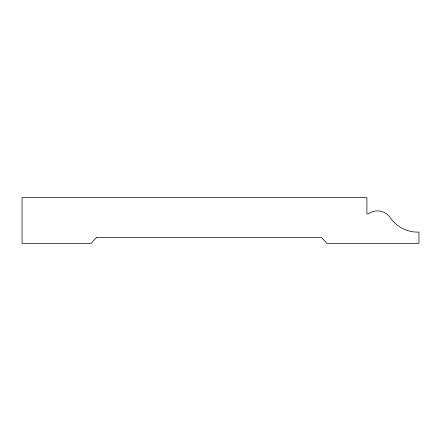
<?xml version="1.0" encoding="UTF-8"?>
<svg xmlns="http://www.w3.org/2000/svg" width="441" height="441" viewBox="0 0 441 441"><rect width="100%" height="100%" fill="white"/><g stroke="black" fill="none" stroke-linecap="round" stroke-linejoin="round"><path stroke-width="0.66" d="M96.403 237.655L91.083 243.36L22.05 243.36L22.05 197.64L366.895 197.64L366.895 213.924L368.152 213.924A15.655 15.655 0 0 1 390.803 218.444A33.158 33.158 0 0 0 418.95 232.087L418.95 243.36L326.902 243.36L321.665 237.655L96.403 237.655"/></g></svg>
